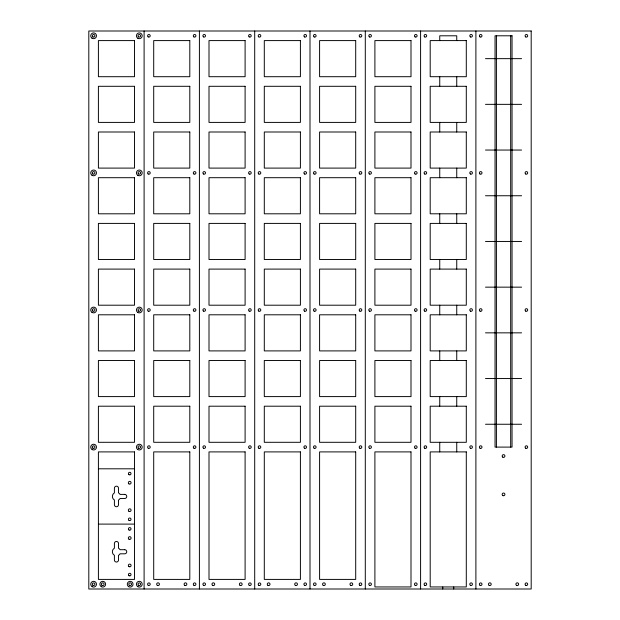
<?xml version="1.0" encoding="UTF-8"?>
<svg xmlns="http://www.w3.org/2000/svg" width="620" height="620" viewBox="0 0 620 620"><rect width="100%" height="100%" fill="white"/><g stroke="black" fill="none" stroke-linecap="round" stroke-linejoin="round"><path stroke-width="0.93" d="M485.491 58.652L521.598 58.652M485.491 104.346L521.598 104.346M485.491 150.048L521.598 150.048M485.491 195.75L521.598 195.75M485.491 241.451L521.598 241.451M485.491 287.153L521.598 287.153M485.491 332.847L521.598 332.847M485.491 378.549L521.598 378.549M485.491 424.25L521.598 424.25M98.402 468.805L134.509 468.805M98.402 524.101L134.509 524.101M510.679 35.797L510.679 447.097M496.418 35.797L496.418 447.097M475.896 31L475.896 589M456.746 40.595L456.746 35.797L439.743 35.797L439.743 40.595M456.746 76.702L456.746 86.296M456.746 122.404L456.746 131.998M456.746 168.097L456.746 177.7M456.746 213.799L456.746 223.401M456.746 259.501L456.746 269.096M456.746 305.203L456.746 314.797M456.746 350.904L456.746 360.499M456.746 396.599L456.746 406.201M456.746 442.3L456.746 451.903M453.732 586.946L453.732 589M442.757 586.946L442.757 589M439.743 76.702L439.743 86.296M439.743 122.404L439.743 131.998M439.743 168.097L439.743 177.7M439.743 213.799L439.743 223.401M439.743 259.501L439.743 269.096M439.743 305.203L439.743 314.797M439.743 350.904L439.743 360.499M439.743 396.599L439.743 406.201M439.743 442.3L439.743 451.903M420.593 31L420.593 589M365.296 31L365.296 589M310 31L310 589M254.704 31L254.704 589M199.408 31L199.408 589M144.103 31L144.103 589M531.193 31L88.807 31L88.807 589L531.193 589L531.193 31M512.043 35.797L495.047 35.797L495.047 447.097L512.043 447.097L512.043 35.797M134.509 40.595L98.402 40.595L98.402 76.702L134.509 76.702L134.509 40.595M189.805 40.595L153.706 40.595L153.706 76.702L189.805 76.702L189.805 40.595M245.101 40.595L209.002 40.595L209.002 76.702L245.101 76.702L245.101 40.595M300.406 40.595L264.298 40.595L264.298 76.702L300.406 76.702L300.406 40.595M355.702 40.595L319.594 40.595L319.594 76.702L355.702 76.702L355.702 40.595M410.998 40.595L374.899 40.595L374.899 76.702L410.998 76.702L410.998 40.595M466.294 40.595L430.195 40.595L430.195 76.702L466.294 76.702L466.294 40.595M134.509 86.296L98.402 86.296L98.402 122.404L134.509 122.404L134.509 86.296M189.805 86.296L153.706 86.296L153.706 122.404L189.805 122.404L189.805 86.296M245.101 86.296L209.002 86.296L209.002 122.404L245.101 122.404L245.101 86.296M300.406 86.296L264.298 86.296L264.298 122.404L300.406 122.404L300.406 86.296M355.702 86.296L319.594 86.296L319.594 122.404L355.702 122.404L355.702 86.296M410.998 86.296L374.899 86.296L374.899 122.404L410.998 122.404L410.998 86.296M466.294 86.296L430.195 86.296L430.195 122.404L466.294 122.404L466.294 86.296M134.509 131.998L98.402 131.998L98.402 168.097L134.509 168.097L134.509 131.998M189.805 131.998L153.706 131.998L153.706 168.097L189.805 168.097L189.805 131.998M245.101 131.998L209.002 131.998L209.002 168.097L245.101 168.097L245.101 131.998M300.406 131.998L264.298 131.998L264.298 168.097L300.406 168.097L300.406 131.998M355.702 131.998L319.594 131.998L319.594 168.097L355.702 168.097L355.702 131.998M410.998 131.998L374.899 131.998L374.899 168.097L410.998 168.097L410.998 131.998M466.294 131.998L430.195 131.998L430.195 168.097L466.294 168.097L466.294 131.998M134.509 177.7L98.402 177.7L98.402 213.799L134.509 213.799L134.509 177.7M189.805 177.7L153.706 177.7L153.706 213.799L189.805 213.799L189.805 177.7M245.101 177.7L209.002 177.7L209.002 213.799L245.101 213.799L245.101 177.7M300.406 177.7L264.298 177.7L264.298 213.799L300.406 213.799L300.406 177.7M355.702 177.7L319.594 177.7L319.594 213.799L355.702 213.799L355.702 177.7M410.998 177.7L374.899 177.7L374.899 213.799L410.998 213.799L410.998 177.7M466.294 177.7L430.195 177.7L430.195 213.799L466.294 213.799L466.294 177.7M134.509 223.401L98.402 223.401L98.402 259.501L134.509 259.501L134.509 223.401M189.805 223.401L153.706 223.401L153.706 259.501L189.805 259.501L189.805 223.401M245.101 223.401L209.002 223.401L209.002 259.501L245.101 259.501L245.101 223.401M300.406 223.401L264.298 223.401L264.298 259.501L300.406 259.501L300.406 223.401M355.702 223.401L319.594 223.401L319.594 259.501L355.702 259.501L355.702 223.401M410.998 223.401L374.899 223.401L374.899 259.501L410.998 259.501L410.998 223.401M466.294 223.401L430.195 223.401L430.195 259.501L466.294 259.501L466.294 223.401M134.509 269.096L98.402 269.096L98.402 305.203L134.509 305.203L134.509 269.096M189.805 269.096L153.706 269.096L153.706 305.203L189.805 305.203L189.805 269.096M245.101 269.096L209.002 269.096L209.002 305.203L245.101 305.203L245.101 269.096M300.406 269.096L264.298 269.096L264.298 305.203L300.406 305.203L300.406 269.096M355.702 269.096L319.594 269.096L319.594 305.203L355.702 305.203L355.702 269.096M410.998 269.096L374.899 269.096L374.899 305.203L410.998 305.203L410.998 269.096M466.294 269.096L430.195 269.096L430.195 305.203L466.294 305.203L466.294 269.096M134.509 314.797L98.402 314.797L98.402 350.904L134.509 350.904L134.509 314.797M189.805 314.797L153.706 314.797L153.706 350.904L189.805 350.904L189.805 314.797M245.101 314.797L209.002 314.797L209.002 350.904L245.101 350.904L245.101 314.797M300.406 314.797L264.298 314.797L264.298 350.904L300.406 350.904L300.406 314.797M355.702 314.797L319.594 314.797L319.594 350.904L355.702 350.904L355.702 314.797M410.998 314.797L374.899 314.797L374.899 350.904L410.998 350.904L410.998 314.797M466.294 314.797L430.195 314.797L430.195 350.904L466.294 350.904L466.294 314.797M134.509 360.499L98.402 360.499L98.402 396.599L134.509 396.599L134.509 360.499M189.805 360.499L153.706 360.499L153.706 396.599L189.805 396.599L189.805 360.499M245.101 360.499L209.002 360.499L209.002 396.599L245.101 396.599L245.101 360.499M300.406 360.499L264.298 360.499L264.298 396.599L300.406 396.599L300.406 360.499M355.702 360.499L319.594 360.499L319.594 396.599L355.702 396.599L355.702 360.499M410.998 360.499L374.899 360.499L374.899 396.599L410.998 396.599L410.998 360.499M466.294 360.499L430.195 360.499L430.195 396.599L466.294 396.599L466.294 360.499M134.509 406.201L98.402 406.201L98.402 442.3L134.509 442.3L134.509 406.201M189.805 406.201L153.706 406.201L153.706 442.3L189.805 442.3L189.805 406.201M245.101 406.201L209.002 406.201L209.002 442.3L245.101 442.3L245.101 406.201M300.406 406.201L264.298 406.201L264.298 442.3L300.406 442.3L300.406 406.201M355.702 406.201L319.594 406.201L319.594 442.3L355.702 442.3L355.702 406.201M410.998 406.201L374.899 406.201L374.899 442.3L410.998 442.3L410.998 406.201M466.294 406.201L430.195 406.201L430.195 442.3L466.294 442.3L466.294 406.201M134.509 451.903L98.402 451.903L98.402 579.406L134.509 579.406L134.509 451.903M189.805 451.903L153.706 451.903L153.706 579.406L189.805 579.406L189.805 451.903M245.101 451.903L209.002 451.903L209.002 579.406L245.101 579.406L245.101 451.903M300.406 451.903L264.298 451.903L264.298 579.406L300.406 579.406L300.406 451.903M355.702 451.903L319.594 451.903L319.594 579.406L355.702 579.406L355.702 451.903M410.998 451.903L374.899 451.903L374.899 586.946L410.998 586.946L410.998 451.903M466.294 451.903L430.195 451.903L430.195 586.946L466.294 586.946L466.294 451.903M124.682 494.396L120.017 494.396A4.115 4.115 0 0 0 118.513 492.892L118.513 488.227A2.054 2.054 0 0 0 116.459 486.173A2.054 2.054 0 0 0 114.398 488.227L114.398 492.892A4.115 4.115 0 0 0 114.398 500.014L114.398 504.68A2.054 2.054 0 0 0 116.459 506.742A2.054 2.054 0 0 0 118.513 504.68L118.513 500.014A4.115 4.115 0 0 0 120.017 498.511L124.682 498.511A2.054 2.054 0 0 0 126.743 496.457A2.054 2.054 0 0 0 124.682 494.396M124.682 549.7L120.017 549.7A4.115 4.115 0 0 0 118.513 548.189L118.513 543.523A2.054 2.054 0 0 0 116.459 541.469A2.054 2.054 0 0 0 114.398 543.523L114.398 548.189A4.115 4.115 0 0 0 114.398 555.318L114.398 559.976A2.054 2.054 0 0 0 116.459 562.038A2.054 2.054 0 0 0 118.513 559.976L118.513 555.318A4.115 4.115 0 0 0 120.017 553.807L124.682 553.807A2.054 2.054 0 0 0 126.743 551.754A2.054 2.054 0 0 0 124.682 549.7M129.022 539.23A1.372 1.372 0 0 0 131.083 538.044A1.372 1.372 0 0 0 129.022 536.85A1.372 1.372 0 0 0 129.022 539.23M129.022 566.649A1.372 1.372 0 0 0 131.083 565.463A1.372 1.372 0 0 0 129.022 564.278A1.372 1.372 0 0 0 129.022 566.649M129.061 575.732A1.302 1.302 0 0 0 131.014 574.601A1.302 1.302 0 0 0 129.061 573.477A1.302 1.302 0 0 0 129.061 575.732M129.061 530.03A1.302 1.302 0 0 0 131.014 528.907A1.302 1.302 0 0 0 129.061 527.775A1.302 1.302 0 0 0 129.061 530.03M424.746 448.229A1.302 1.302 0 0 0 426.7 447.097A1.302 1.302 0 0 0 424.746 445.974A1.302 1.302 0 0 0 424.746 448.229M470.44 448.229A1.302 1.302 0 0 0 472.401 447.097A1.302 1.302 0 0 0 470.44 445.974A1.302 1.302 0 0 0 470.44 448.229M424.669 173.98A1.302 1.302 0 0 0 426.692 172.995A1.302 1.302 0 0 0 424.824 171.725A1.302 1.302 0 0 0 424.669 173.98M470.363 173.98A1.302 1.302 0 0 0 472.393 172.995A1.302 1.302 0 0 0 470.526 171.725A1.302 1.302 0 0 0 470.363 173.98M424.746 311.132A1.302 1.302 0 0 0 426.7 310A1.302 1.302 0 0 0 424.746 308.869A1.302 1.302 0 0 0 424.746 311.132M470.44 311.132A1.302 1.302 0 0 0 472.401 310A1.302 1.302 0 0 0 470.44 308.869A1.302 1.302 0 0 0 470.44 311.132M424.746 585.327A1.302 1.302 0 0 0 426.7 584.203A1.302 1.302 0 0 0 424.746 583.071A1.302 1.302 0 0 0 424.746 585.327M470.44 585.327A1.302 1.302 0 0 0 472.401 584.203A1.302 1.302 0 0 0 470.44 583.071A1.302 1.302 0 0 0 470.44 585.327M424.746 36.929A1.302 1.302 0 0 0 426.7 35.797A1.302 1.302 0 0 0 424.746 34.674A1.302 1.302 0 0 0 424.746 36.929M470.44 36.929A1.302 1.302 0 0 0 472.401 35.797A1.302 1.302 0 0 0 470.44 34.674A1.302 1.302 0 0 0 470.44 36.929M415.144 36.929A1.302 1.302 0 0 0 417.097 35.797A1.302 1.302 0 0 0 415.144 34.674A1.302 1.302 0 0 0 415.144 36.929M369.442 36.929A1.302 1.302 0 0 0 371.403 35.797A1.302 1.302 0 0 0 369.442 34.674A1.302 1.302 0 0 0 369.442 36.929M415.144 585.327A1.302 1.302 0 0 0 417.097 584.203A1.302 1.302 0 0 0 415.144 583.071A1.302 1.302 0 0 0 415.144 585.327M369.442 585.327A1.302 1.302 0 0 0 371.403 584.203A1.302 1.302 0 0 0 369.442 583.071A1.302 1.302 0 0 0 369.442 585.327M415.144 311.132A1.302 1.302 0 0 0 417.097 310A1.302 1.302 0 0 0 415.144 308.869A1.302 1.302 0 0 0 415.144 311.132M369.442 311.132A1.302 1.302 0 0 0 371.403 310A1.302 1.302 0 0 0 369.442 308.869A1.302 1.302 0 0 0 369.442 311.132M415.067 173.98A1.302 1.302 0 0 0 417.097 172.995A1.302 1.302 0 0 0 415.229 171.725A1.302 1.302 0 0 0 415.067 173.98M369.365 173.98A1.302 1.302 0 0 0 371.396 172.995A1.302 1.302 0 0 0 369.528 171.725A1.302 1.302 0 0 0 369.365 173.98M415.144 448.229A1.302 1.302 0 0 0 417.097 447.097A1.302 1.302 0 0 0 415.144 445.974A1.302 1.302 0 0 0 415.144 448.229M369.442 448.229A1.302 1.302 0 0 0 371.403 447.097A1.302 1.302 0 0 0 369.442 445.974A1.302 1.302 0 0 0 369.442 448.229M295.376 585.389A1.372 1.372 0 0 0 297.437 584.203A1.372 1.372 0 0 0 295.376 583.017A1.372 1.372 0 0 0 295.376 585.389M267.956 585.389A1.372 1.372 0 0 0 270.01 584.203A1.372 1.372 0 0 0 267.956 583.017A1.372 1.372 0 0 0 267.956 585.389M258.85 448.229A1.302 1.302 0 0 0 260.803 447.097A1.302 1.302 0 0 0 258.85 445.974A1.302 1.302 0 0 0 258.85 448.229M304.552 448.229A1.302 1.302 0 0 0 306.505 447.097A1.302 1.302 0 0 0 304.552 445.974A1.302 1.302 0 0 0 304.552 448.229M258.85 174.026A1.302 1.302 0 0 0 260.803 172.903A1.302 1.302 0 0 0 258.85 171.771A1.302 1.302 0 0 0 258.85 174.026M304.474 173.98A1.302 1.302 0 0 0 306.497 172.995A1.302 1.302 0 0 0 304.629 171.725A1.302 1.302 0 0 0 304.474 173.98M258.772 311.077A1.302 1.302 0 0 0 260.803 310.093A1.302 1.302 0 0 0 258.935 308.83A1.302 1.302 0 0 0 258.772 311.077M304.552 311.132A1.302 1.302 0 0 0 306.505 310A1.302 1.302 0 0 0 304.552 308.869A1.302 1.302 0 0 0 304.552 311.132M258.85 585.327A1.302 1.302 0 0 0 260.803 584.203A1.302 1.302 0 0 0 258.85 583.071A1.302 1.302 0 0 0 258.85 585.327M304.552 585.327A1.302 1.302 0 0 0 306.505 584.203A1.302 1.302 0 0 0 304.552 583.071A1.302 1.302 0 0 0 304.552 585.327M258.772 36.874A1.302 1.302 0 0 0 260.803 35.89A1.302 1.302 0 0 0 258.935 34.627A1.302 1.302 0 0 0 258.772 36.874M304.552 36.929A1.302 1.302 0 0 0 306.505 35.797A1.302 1.302 0 0 0 304.552 34.674A1.302 1.302 0 0 0 304.552 36.929M193.874 36.874A1.302 1.302 0 0 0 195.905 35.89A1.302 1.302 0 0 0 194.037 34.627A1.302 1.302 0 0 0 193.874 36.874M148.172 36.874A1.302 1.302 0 0 0 150.203 35.89A1.302 1.302 0 0 0 148.335 34.627A1.302 1.302 0 0 0 148.172 36.874M193.952 585.327A1.302 1.302 0 0 0 195.905 584.203A1.302 1.302 0 0 0 193.952 583.071A1.302 1.302 0 0 0 193.952 585.327M148.25 585.327A1.302 1.302 0 0 0 150.21 584.203A1.302 1.302 0 0 0 148.25 583.071A1.302 1.302 0 0 0 148.25 585.327M193.874 311.077A1.302 1.302 0 0 0 195.905 310.093A1.302 1.302 0 0 0 194.037 308.83A1.302 1.302 0 0 0 193.874 311.077M148.25 311.132A1.302 1.302 0 0 0 150.21 310A1.302 1.302 0 0 0 148.25 308.869A1.302 1.302 0 0 0 148.25 311.132M193.952 174.026A1.302 1.302 0 0 0 195.905 172.903A1.302 1.302 0 0 0 193.952 171.771A1.302 1.302 0 0 0 193.952 174.026M148.172 173.98A1.302 1.302 0 0 0 150.203 172.995A1.302 1.302 0 0 0 148.335 171.725A1.302 1.302 0 0 0 148.172 173.98M193.952 448.229A1.302 1.302 0 0 0 195.905 447.097A1.302 1.302 0 0 0 193.952 445.974A1.302 1.302 0 0 0 193.952 448.229M148.25 448.229A1.302 1.302 0 0 0 150.21 447.097A1.302 1.302 0 0 0 148.25 445.974A1.302 1.302 0 0 0 148.25 448.229M157.356 585.389A1.372 1.372 0 0 0 159.417 584.203A1.372 1.372 0 0 0 157.356 583.017A1.372 1.372 0 0 0 157.356 585.389M184.783 585.389A1.372 1.372 0 0 0 186.837 584.203A1.372 1.372 0 0 0 184.783 583.017A1.372 1.372 0 0 0 184.783 585.389M137.865 38.293A2.883 2.883 0 0 0 142.189 35.797A2.883 2.883 0 0 0 137.865 33.302A2.883 2.883 0 0 0 137.865 38.293M91.993 38.184A2.883 2.883 0 0 0 96.48 36.007A2.883 2.883 0 0 0 92.349 33.209A2.883 2.883 0 0 0 91.993 38.184M137.865 175.39A2.883 2.883 0 0 0 142.189 172.903A2.883 2.883 0 0 0 137.865 170.407A2.883 2.883 0 0 0 137.865 175.39M91.993 175.282A2.883 2.883 0 0 0 96.48 173.104A2.883 2.883 0 0 0 92.349 170.306A2.883 2.883 0 0 0 91.993 175.282M91.993 312.387A2.883 2.883 0 0 0 96.48 310.209A2.883 2.883 0 0 0 92.349 307.412A2.883 2.883 0 0 0 91.993 312.387M137.694 312.387A2.883 2.883 0 0 0 142.181 310.209A2.883 2.883 0 0 0 138.051 307.412A2.883 2.883 0 0 0 137.694 312.387M137.694 449.485A2.883 2.883 0 0 0 142.181 447.307A2.883 2.883 0 0 0 138.051 444.509A2.883 2.883 0 0 0 137.694 449.485M92.163 449.593A2.883 2.883 0 0 0 96.487 447.097A2.883 2.883 0 0 0 92.163 444.61A2.883 2.883 0 0 0 92.163 449.593M128.727 586.698A2.883 2.883 0 0 0 133.044 584.203A2.883 2.883 0 0 0 128.727 581.707A2.883 2.883 0 0 0 128.727 586.698M101.308 586.698A2.883 2.883 0 0 0 105.625 584.203A2.883 2.883 0 0 0 101.308 581.707A2.883 2.883 0 0 0 101.308 586.698M92.163 586.698A2.883 2.883 0 0 0 96.487 584.203A2.883 2.883 0 0 0 92.163 581.707A2.883 2.883 0 0 0 92.163 586.698M137.865 586.698A2.883 2.883 0 0 0 142.189 584.203A2.883 2.883 0 0 0 137.865 581.707A2.883 2.883 0 0 0 137.865 586.698M129.479 585.389A1.372 1.372 0 0 0 131.541 584.203A1.372 1.372 0 0 0 129.479 583.017A1.372 1.372 0 0 0 129.479 585.389M102.06 585.389A1.372 1.372 0 0 0 104.114 584.203A1.372 1.372 0 0 0 102.06 583.017A1.372 1.372 0 0 0 102.06 585.389M92.876 448.183A1.302 1.302 0 0 0 94.906 447.19A1.302 1.302 0 0 0 93.039 445.927A1.302 1.302 0 0 0 92.876 448.183M138.655 448.229A1.302 1.302 0 0 0 140.608 447.097A1.302 1.302 0 0 0 138.655 445.974A1.302 1.302 0 0 0 138.655 448.229M92.876 173.98A1.302 1.302 0 0 0 94.906 172.995A1.302 1.302 0 0 0 93.039 171.725A1.302 1.302 0 0 0 92.876 173.98M138.578 173.98A1.302 1.302 0 0 0 140.608 172.995A1.302 1.302 0 0 0 138.741 171.725A1.302 1.302 0 0 0 138.578 173.98M92.876 311.077A1.302 1.302 0 0 0 94.906 310.093A1.302 1.302 0 0 0 93.039 308.83A1.302 1.302 0 0 0 92.876 311.077M138.655 311.132A1.302 1.302 0 0 0 140.608 310A1.302 1.302 0 0 0 138.655 308.869A1.302 1.302 0 0 0 138.655 311.132M92.954 585.327A1.302 1.302 0 0 0 94.906 584.203A1.302 1.302 0 0 0 92.954 583.071A1.302 1.302 0 0 0 92.954 585.327M138.655 585.327A1.302 1.302 0 0 0 140.608 584.203A1.302 1.302 0 0 0 138.655 583.071A1.302 1.302 0 0 0 138.655 585.327M92.954 36.929A1.302 1.302 0 0 0 94.906 35.797A1.302 1.302 0 0 0 92.954 34.674A1.302 1.302 0 0 0 92.954 36.929M138.578 36.874A1.302 1.302 0 0 0 140.608 35.89A1.302 1.302 0 0 0 138.741 34.627A1.302 1.302 0 0 0 138.578 36.874M249.17 36.874A1.302 1.302 0 0 0 251.201 35.89A1.302 1.302 0 0 0 249.333 34.627A1.302 1.302 0 0 0 249.17 36.874M203.476 36.874A1.302 1.302 0 0 0 205.499 35.89A1.302 1.302 0 0 0 203.631 34.627A1.302 1.302 0 0 0 203.476 36.874M249.248 585.327A1.302 1.302 0 0 0 251.208 584.203A1.302 1.302 0 0 0 249.248 583.071A1.302 1.302 0 0 0 249.248 585.327M203.554 585.327A1.302 1.302 0 0 0 205.507 584.203A1.302 1.302 0 0 0 203.554 583.071A1.302 1.302 0 0 0 203.554 585.327M249.17 311.077A1.302 1.302 0 0 0 251.201 310.093A1.302 1.302 0 0 0 249.333 308.83A1.302 1.302 0 0 0 249.17 311.077M203.476 311.077A1.302 1.302 0 0 0 205.499 310.093A1.302 1.302 0 0 0 203.631 308.83A1.302 1.302 0 0 0 203.476 311.077M249.248 174.026A1.302 1.302 0 0 0 251.208 172.903A1.302 1.302 0 0 0 249.248 171.771A1.302 1.302 0 0 0 249.248 174.026M203.554 174.026A1.302 1.302 0 0 0 205.507 172.903A1.302 1.302 0 0 0 203.554 171.771A1.302 1.302 0 0 0 203.554 174.026M249.248 448.229A1.302 1.302 0 0 0 251.208 447.097A1.302 1.302 0 0 0 249.248 445.974A1.302 1.302 0 0 0 249.248 448.229M203.554 448.229A1.302 1.302 0 0 0 205.507 447.097A1.302 1.302 0 0 0 203.554 445.974A1.302 1.302 0 0 0 203.554 448.229M212.652 585.389A1.372 1.372 0 0 0 214.714 584.203A1.372 1.372 0 0 0 212.652 583.017A1.372 1.372 0 0 0 212.652 585.389M240.079 585.389A1.372 1.372 0 0 0 242.133 584.203A1.372 1.372 0 0 0 240.079 583.017A1.372 1.372 0 0 0 240.079 585.389M359.848 36.929A1.302 1.302 0 0 0 361.801 35.797A1.302 1.302 0 0 0 359.848 34.674A1.302 1.302 0 0 0 359.848 36.929M314.146 36.929A1.302 1.302 0 0 0 316.099 35.797A1.302 1.302 0 0 0 314.146 34.674A1.302 1.302 0 0 0 314.146 36.929M359.848 585.327A1.302 1.302 0 0 0 361.801 584.203A1.302 1.302 0 0 0 359.848 583.071A1.302 1.302 0 0 0 359.848 585.327M314.146 585.327A1.302 1.302 0 0 0 316.099 584.203A1.302 1.302 0 0 0 314.146 583.071A1.302 1.302 0 0 0 314.146 585.327M359.848 311.132A1.302 1.302 0 0 0 361.801 310A1.302 1.302 0 0 0 359.848 308.869A1.302 1.302 0 0 0 359.848 311.132M314.146 311.132A1.302 1.302 0 0 0 316.099 310A1.302 1.302 0 0 0 314.146 308.869A1.302 1.302 0 0 0 314.146 311.132M359.771 173.98A1.302 1.302 0 0 0 361.801 172.995A1.302 1.302 0 0 0 359.933 171.725A1.302 1.302 0 0 0 359.771 173.98M314.069 173.98A1.302 1.302 0 0 0 316.099 172.995A1.302 1.302 0 0 0 314.231 171.725A1.302 1.302 0 0 0 314.069 173.98M359.848 448.229A1.302 1.302 0 0 0 361.801 447.097A1.302 1.302 0 0 0 359.848 445.974A1.302 1.302 0 0 0 359.848 448.229M314.146 448.229A1.302 1.302 0 0 0 316.099 447.097A1.302 1.302 0 0 0 314.146 445.974A1.302 1.302 0 0 0 314.146 448.229M323.253 585.389A1.372 1.372 0 0 0 325.306 584.203A1.372 1.372 0 0 0 323.253 583.017A1.372 1.372 0 0 0 323.253 585.389M350.672 585.389A1.372 1.372 0 0 0 352.733 584.203A1.372 1.372 0 0 0 350.672 583.017A1.372 1.372 0 0 0 350.672 585.389M502.774 457.149A1.372 1.372 0 0 0 504.913 456.111A1.372 1.372 0 0 0 502.944 454.778A1.372 1.372 0 0 0 502.774 457.149M502.859 495.589A1.372 1.372 0 0 0 504.913 494.404A1.372 1.372 0 0 0 502.859 493.218A1.372 1.372 0 0 0 502.859 495.589M516.568 585.389A1.372 1.372 0 0 0 518.63 584.203A1.372 1.372 0 0 0 516.568 583.017A1.372 1.372 0 0 0 516.568 585.389M489.149 585.389A1.372 1.372 0 0 0 491.203 584.203A1.372 1.372 0 0 0 489.149 583.017A1.372 1.372 0 0 0 489.149 585.389M480.043 448.229A1.302 1.302 0 0 0 481.996 447.097A1.302 1.302 0 0 0 480.043 445.974A1.302 1.302 0 0 0 480.043 448.229M525.745 448.229A1.302 1.302 0 0 0 527.697 447.097A1.302 1.302 0 0 0 525.745 445.974A1.302 1.302 0 0 0 525.745 448.229M479.965 173.98A1.302 1.302 0 0 0 481.996 172.995A1.302 1.302 0 0 0 480.128 171.725A1.302 1.302 0 0 0 479.965 173.98M525.667 173.98A1.302 1.302 0 0 0 527.69 172.995A1.302 1.302 0 0 0 525.822 171.725A1.302 1.302 0 0 0 525.667 173.98M480.043 311.132A1.302 1.302 0 0 0 481.996 310A1.302 1.302 0 0 0 480.043 308.869A1.302 1.302 0 0 0 480.043 311.132M525.745 311.132A1.302 1.302 0 0 0 527.697 310A1.302 1.302 0 0 0 525.745 308.869A1.302 1.302 0 0 0 525.745 311.132M480.043 585.327A1.302 1.302 0 0 0 481.996 584.203A1.302 1.302 0 0 0 480.043 583.071A1.302 1.302 0 0 0 480.043 585.327M525.745 585.327A1.302 1.302 0 0 0 527.697 584.203A1.302 1.302 0 0 0 525.745 583.071A1.302 1.302 0 0 0 525.745 585.327M480.043 36.929A1.302 1.302 0 0 0 481.996 35.797A1.302 1.302 0 0 0 480.043 34.674A1.302 1.302 0 0 0 480.043 36.929M525.745 36.929A1.302 1.302 0 0 0 527.697 35.797A1.302 1.302 0 0 0 525.745 34.674A1.302 1.302 0 0 0 525.745 36.929M128.937 483.879A1.372 1.372 0 0 0 131.076 482.841A1.372 1.372 0 0 0 129.107 481.507A1.372 1.372 0 0 0 128.937 483.879M128.937 511.299A1.372 1.372 0 0 0 131.076 510.268A1.372 1.372 0 0 0 129.107 508.935A1.372 1.372 0 0 0 128.937 511.299M129.061 520.436A1.302 1.302 0 0 0 131.014 519.304A1.302 1.302 0 0 0 129.061 518.181A1.302 1.302 0 0 0 129.061 520.436M128.975 474.68A1.302 1.302 0 0 0 131.006 473.696A1.302 1.302 0 0 0 129.138 472.432A1.302 1.302 0 0 0 128.975 474.68"/></g></svg>
